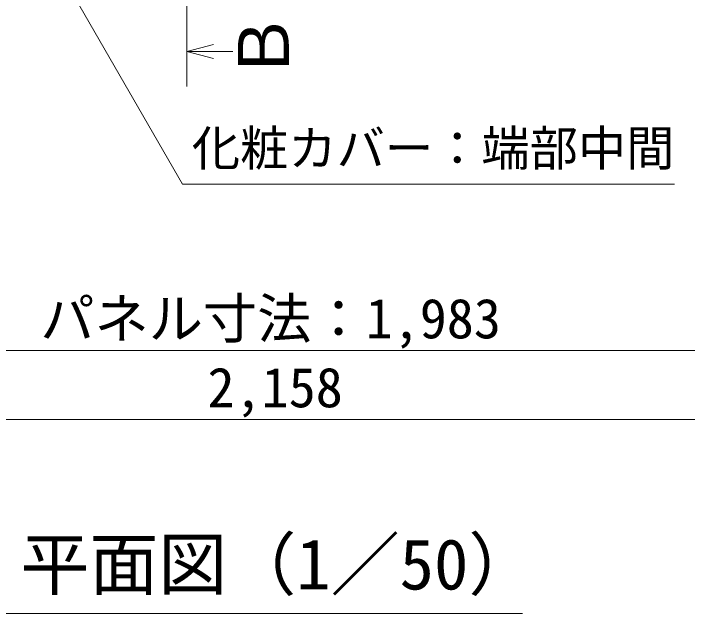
# Model space of a CAD drawing. Units: millimetres, scale not verified. Extents: x -9998 to 10002, y -6925 to 6925.
# Drawn here: x -7819 to -6353, y -340 to 965 of the extents above; entities that cross this region are included whole.
import ezdxf
from ezdxf.enums import TextEntityAlignment as Align

# ---------------------------------------------------------------- set-up
doc = ezdxf.new("R2010")
doc.units = ezdxf.units.MM
doc.header["$LTSCALE"] = 50
doc.linetypes.add('DOUBLE_CHAIN1', pattern=[8.8, 5, -1, 0.6, -0.6, 0.6, -1])
for name, color, linetype, lineweight in [('0-4_1-7', 7, 'Continuous', 9), ('0-5_1-8', 4, 'Continuous', 9), ('0-6_1-1', 5, 'Continuous', 9), ('2-B_2-8', 3, 'Continuous', 9)]:
    doc.layers.add(name, color=color, linetype=linetype, lineweight=lineweight)
doc.styles.add('ＭＳ ゴシック', font='')
doc.styles.get('ＭＳ ゴシック').set_extended_font_data('MS Gothic')

msp = doc.modelspace()

# ---------------------------------------------------------------- linework, layer by layer
at = {"layer": '0-4_1-7', "color": 3}
msp.add_line((-6289.34, 231.83), (-8272.34, 231.83), dxfattribs=at)
at = {"layer": '0-5_1-8', "color": 3, "linetype": 'DOUBLE_CHAIN1'}
msp.add_line((-7441.8, 806.56), (-7441.8, 3695.66), dxfattribs=at)
at = {"layer": '0-5_1-8', "color": 3}
for p, q in [((-7705.46, 1034.83), (-7451.03, 594.16)), ((-7451.03, 594.16), (-6380.82, 594.16))]:
    msp.add_line(p, q, dxfattribs=at)
at = {"layer": '0-5_1-8', "color": 7}
for q in [(-7383.84, 898.16), (-7383.84, 867.1), (-7341.8, 882.63)]:
    msp.add_line((-7441.8, 882.63), q, dxfattribs=at)
at = {"layer": '0-6_1-1', "color": 3}
msp.add_line((-8338.84, 81.83), (-6180.84, 81.83), dxfattribs=at)
at = {"layer": '2-B_2-8', "color": 7}
msp.add_line((-7846.06, -340.41), (-6711.37, -340.41), dxfattribs=at)

# ---------------------------------------------------------------- texts
at = {"layer": '0-4_1-7', "color": 4, "style": 'ＭＳ ゴシック'}
for s, p in [('パネル寸法：1,983', (-7760.83, 232.46)), ('2,158', (-7396.84, 82.46))]:
    msp.add_text(s, height=86.51, dxfattribs=at).set_placement(p, align=Align.BOTTOM_LEFT)
at = {"layer": '0-5_1-8', "style": 'ＭＳ ゴシック'}
msp.add_text('Ｂ', height=110.7, rotation=90, dxfattribs=at).set_placement((-7186.57, 817.41), align=Align.BOTTOM_LEFT)
msp.add_text('化粧カバー：端部中間', height=76.98, dxfattribs=at).set_placement((-7431.03, 610.64), align=Align.BOTTOM_LEFT)
at = {"layer": '2-B_2-8', "color": 4, "style": 'ＭＳ ゴシック'}
msp.add_text('平面図（1／50）', height=110, dxfattribs=at).set_placement((-7804.01, -321.1), align=Align.BOTTOM_LEFT)

doc.saveas('drawing.dxf')
